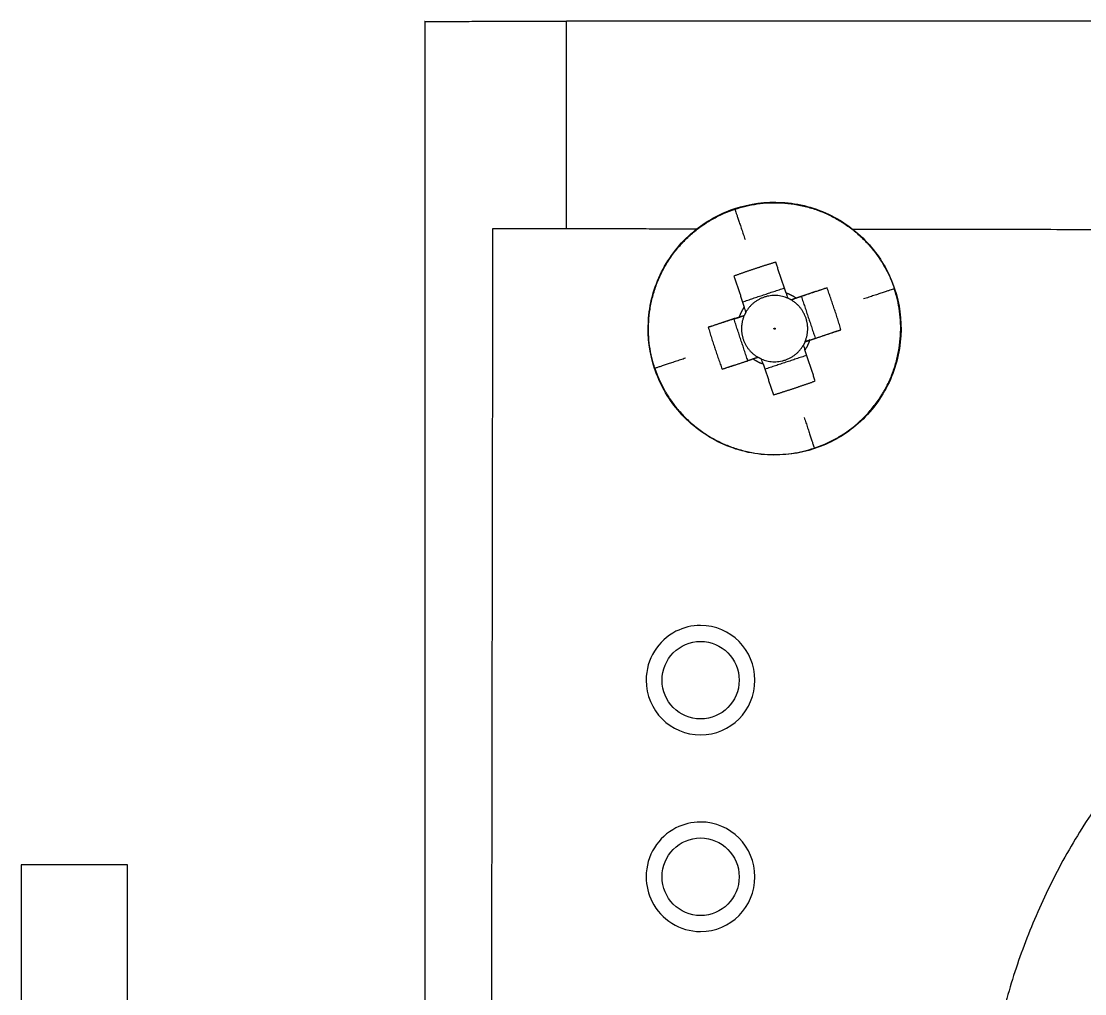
# Model space of a CAD drawing. Header units: millimetres. Extents: x 181 to 381, y 0 to 208.
# Drawn here: x 197.86 to 212.87, y 72.27 to 85.99 of the extents above; entities that cross this region are included whole.
import ezdxf

# ---------------------------------------------------------------- set-up
doc = ezdxf.new("R2010")
doc.units = ezdxf.units.MM
doc.layers.add('Make2D$可见线$曲线', color=7, linetype='Continuous', true_color=0x000000)

msp = doc.modelspace()

# ---------------------------------------------------------------- linework, layer by layer
at = {"layer": 'Make2D$可见线$曲线', "color": 18, "lineweight": -3, "true_color": 0x000000}
for points, weights in [([(203.555, 85.989), (203.555, 85.994), (205.555, 85.994)], [1, 0.707106781187, 1]), ([(206.803, 81.095), (206.244, 82.783), (207.932, 83.342)], [1, 0.707106781186, 1]), ([(207.932, 83.342), (209.619, 83.905), (210.182, 82.218)], [1, 0.707106781187, 1]), ([(207.932, 83.342), (207.945, 83.306), (208.075, 82.914)], [1, 0.816416885674, 1]), ([(208.509, 82.594), (208.36, 82.549), (208.213, 82.5)], [1, 0.999533641525, 1]), ([(208.654, 82.158), (208.581, 82.377), (208.509, 82.594)], [1, 0.999047478807, 0.999999999546]), ([(208.213, 82.5), (208.065, 82.451), (207.919, 82.398)], [1, 0.999533641525, 1]), ([(207.919, 82.398), (207.991, 82.181), (208.064, 81.961)], [1, 0.99904747858, 1]), ([(208.678, 82.086), (208.295, 82.251), (208.087, 81.889)], [1, 0.74642671367, 1]), ([(208.796, 82.087), (208.73, 82.133), (208.654, 82.158)], [1, 0.98858581064, 1]), ([(209.233, 82.232), (209.015, 82.16), (208.796, 82.087)], [1, 0.999047478807, 0.999999999546]), ([(209.053, 79.971), (210.741, 80.53), (210.182, 82.218)], [1, 0.707106781186, 1]), ([(209.429, 81.641), (209.339, 81.939), (209.233, 82.232)], [1, 0.998135001527, 0.999999999111]), ([(210.182, 82.218), (210.144, 82.206), (209.748, 82.075)], [1, 0.816416886144, 1]), ([(208.064, 81.961), (208.018, 81.896), (207.993, 81.82)], [1, 0.98858581064, 1]), ([(208.725, 82.062), (208.702, 82.075), (208.678, 82.086)], [1, 0.998360061828, 1]), ([(208.936, 81.804), (208.88, 81.973), (208.725, 82.062)], [1, 0.934458857754, 1]), ([(207.993, 81.82), (207.773, 81.747), (207.556, 81.675)], [0.999999999546, 0.999047478807, 1]), ([(208.063, 81.841), (207.993, 81.678), (208.049, 81.509)], [1, 0.934458857754, 1]), ([(208.087, 81.889), (208.074, 81.866), (208.063, 81.841)], [1, 0.998360061828, 1]), ([(208.922, 81.471), (208.992, 81.635), (208.936, 81.804)], [1, 0.934458857754, 1]), ([(207.556, 81.675), (207.646, 81.377), (207.752, 81.084)], [0.999999999111, 0.998135001527, 1]), ([(208.992, 81.496), (209.212, 81.569), (209.429, 81.641)], [0.999999999546, 0.999047478807, 1]), ([(208.049, 81.509), (208.105, 81.34), (208.26, 81.251)], [1, 0.934458857754, 1]), ([(208.921, 81.355), (208.967, 81.42), (208.992, 81.496)], [1, 0.98858581064, 1]), ([(208.307, 81.227), (208.69, 81.062), (208.898, 81.423)], [1, 0.74642671367, 1]), ([(208.922, 81.471), (208.911, 81.447), (208.898, 81.423)], [1, 0.998360061828, 1]), ([(209.066, 80.918), (208.994, 81.135), (208.921, 81.355)], [1, 0.99904747858, 1]), ([(207.237, 81.24), (206.841, 81.109), (206.803, 81.095)], [1, 0.816416886144, 1]), ([(207.752, 81.084), (207.97, 81.157), (208.189, 81.23)], [1, 0.999047478807, 0.999999999546]), ([(208.189, 81.23), (208.255, 81.183), (208.331, 81.159)], [1, 0.98858581064, 1]), ([(208.307, 81.227), (208.283, 81.238), (208.26, 81.251)], [1, 0.998360061828, 1]), ([(206.803, 81.095), (207.366, 79.408), (209.053, 79.971)], [1, 0.707106781187, 1]), ([(208.331, 81.159), (208.404, 80.939), (208.476, 80.722)], [1, 0.99904747858, 1]), ([(208.772, 80.816), (208.92, 80.865), (209.066, 80.918)], [1, 0.999533641525, 1]), ([(208.476, 80.722), (208.625, 80.767), (208.772, 80.816)], [1, 0.999533641525, 1]), ([(208.91, 80.402), (209.041, 80.009), (209.053, 79.971)], [1, 0.816416886144, 1]), ([(197.862, 74.088), (197.862, 74.088), (197.862, 73.819)], [1, 0.930347796199, 1]), ([(199.362, 73.819), (199.362, 74.088), (199.362, 74.088)], [1, 0.930347796199, 1])]:
    msp.add_rational_spline(points, weights, degree=2, dxfattribs=at)
for points, degree in [([(235.439, 85.994), (220.497, 85.994), (205.555, 85.994)], 2), ([(203.555, 85.989), (203.555, 69.637), (203.555, 53.284)], 2), ([(205.555, 83.069), (205.555, 84.53), (205.555, 85.99)], 2), ([(204.477, 56.227), (204.498, 69.649), (204.518, 83.07)], 2), ([(204.518, 83.07), (205.958, 83.068), (207.398, 83.066)], 2), ([(209.583, 83.062), (220.467, 83.045), (231.351, 83.028)], 2), ([(208.04, 82.034), (208.335, 82.132), (208.63, 82.23)], 2), ([(208.654, 82.158), (208.662, 82.134), (208.67, 82.111), (208.678, 82.086)], 3), ([(208.87, 82.11), (208.798, 82.086), (208.725, 82.062)], 2), ([(209.233, 82.232), (209.051, 82.171), (208.87, 82.11)], 2), ([(208.87, 82.11), (208.968, 81.815), (209.066, 81.521)], 2), ([(208.039, 82.034), (208.039, 82.034), (208.039, 82.034)], 2), ([(208.087, 81.889), (208.079, 81.914), (208.071, 81.938), (208.064, 81.961)], 3), ([(208.725, 82.062), (208.75, 82.07), (208.773, 82.079), (208.796, 82.087)], 3), ([(207.919, 81.793), (207.737, 81.734), (207.556, 81.675)], 2), ([(207.919, 81.793), (207.991, 81.817), (208.063, 81.841)], 2), ([(208.114, 81.205), (208.016, 81.499), (207.919, 81.793)], 2), ([(207.993, 81.82), (208.016, 81.827), (208.039, 81.834), (208.063, 81.841)], 3), ([(209.066, 81.519), (209.248, 81.58), (209.429, 81.641)], 2), ([(208.922, 81.471), (208.994, 81.495), (209.066, 81.519)], 2), ([(208.992, 81.496), (208.969, 81.488), (208.946, 81.48), (208.922, 81.471)], 3), ([(208.898, 81.423), (208.906, 81.4), (208.914, 81.377), (208.921, 81.355)], 3), ([(207.752, 81.084), (207.934, 81.144), (208.115, 81.203)], 2), ([(208.26, 81.251), (208.187, 81.227), (208.115, 81.203)], 2), ([(208.26, 81.251), (208.235, 81.244), (208.212, 81.236), (208.189, 81.23)], 3), ([(208.331, 81.159), (208.323, 81.181), (208.315, 81.203), (208.307, 81.227)], 3), ([(208.946, 81.279), (208.651, 81.181), (208.356, 81.083)], 2), ([(207.448, 77.468), (207.323, 77.468), (207.205, 77.438), (207.101, 77.385)], 3), ([(199.362, 74.088), (198.612, 74.088), (197.862, 74.088)], 2), ([(197.862, 73.819), (197.862, 71.295), (197.862, 68.77)], 2), ([(199.362, 68.77), (199.362, 71.295), (199.362, 73.819)], 2)]:
    msp.add_open_spline(points, degree=degree, dxfattribs=at)
for points, knots in [([(206.799, 81.094), (206.728, 81.307), (206.698, 81.532), (206.711, 81.757), (206.724, 82), (206.788, 82.238), (206.897, 82.456), (207.006, 82.674), (207.159, 82.867), (207.346, 83.024), (207.518, 83.169), (207.716, 83.279), (207.93, 83.35), (208.143, 83.421), (208.368, 83.451), (208.593, 83.438), (208.836, 83.425), (209.074, 83.361), (209.292, 83.252), (209.51, 83.143), (209.703, 82.99), (209.86, 82.803), (210.005, 82.631), (210.115, 82.433), (210.186, 82.219)], [0, 0, 0, 0, 0.676776, 0.676776, 0.676776, 1.410823, 1.410823, 1.410823, 2.14487, 2.14487, 2.14487, 2.821646, 2.821646, 2.821646, 3.498421, 3.498421, 3.498421, 4.232468, 4.232468, 4.232468, 4.966516, 4.966516, 4.966516, 5.643291, 5.643291, 5.643291, 5.643291]), ([(210.186, 82.219), (210.257, 82.006), (210.287, 81.781), (210.274, 81.557), (210.261, 81.313), (210.197, 81.075), (210.088, 80.857), (209.979, 80.639), (209.826, 80.446), (209.639, 80.289), (209.467, 80.144), (209.269, 80.034), (209.055, 79.963), (208.842, 79.892), (208.617, 79.862), (208.393, 79.875), (208.149, 79.888), (207.911, 79.952), (207.693, 80.061), (207.475, 80.17), (207.282, 80.323), (207.125, 80.51), (206.98, 80.682), (206.87, 80.88), (206.799, 81.094)], [0, 0, 0, 0, 0.676776, 0.676776, 0.676776, 1.410823, 1.410823, 1.410823, 2.14487, 2.14487, 2.14487, 2.821646, 2.821646, 2.821646, 3.498421, 3.498421, 3.498421, 4.232468, 4.232468, 4.232468, 4.966516, 4.966516, 4.966516, 5.643291, 5.643291, 5.643291, 5.643291]), ([(207.101, 77.385), (206.851, 77.258), (206.68, 76.997), (206.68, 76.695), (206.68, 76.269), (207.024, 75.923), (207.448, 75.923), (207.872, 75.923), (208.215, 76.269), (208.215, 76.695), (208.215, 77.122), (207.872, 77.468), (207.448, 77.468)], [0.367387, 0.367387, 0.367387, 0.367387, 1.250011, 1.250011, 1.250011, 2.500022, 2.500022, 2.500022, 3.750033, 3.750033, 3.750033, 5.000044, 5.000044, 5.000044, 5.000044]), ([(207.448, 77.243), (207.147, 77.243), (206.904, 76.998), (206.904, 76.695), (206.904, 76.393), (207.147, 76.148), (207.448, 76.148), (207.748, 76.148), (207.992, 76.393), (207.992, 76.695), (207.992, 76.998), (207.748, 77.243), (207.448, 77.243)], [0, 0, 0, 0, 0.885748, 0.885748, 0.885748, 1.771496, 1.771496, 1.771496, 2.657244, 2.657244, 2.657244, 3.542992, 3.542992, 3.542992, 3.542992]), ([(207.101, 74.611), (206.851, 74.484), (206.68, 74.223), (206.68, 73.921), (206.68, 73.795), (206.71, 73.675), (206.764, 73.57)], [0.367387, 0.367387, 0.367387, 0.367387, 1.250011, 1.250011, 1.250011, 1.621418, 1.621418, 1.621418, 1.621418]), ([(206.764, 73.57), (206.891, 73.32), (207.15, 73.149), (207.448, 73.149), (207.872, 73.149), (208.215, 73.495), (208.215, 73.921), (208.215, 74.348), (207.872, 74.694), (207.448, 74.694), (207.323, 74.694), (207.205, 74.664), (207.101, 74.611)], [-3.378625, -3.378625, -3.378625, -3.378625, -2.500022, -2.500022, -2.500022, -1.250011, -1.250011, -1.250011, 0, 0, 0, 0.367387, 0.367387, 0.367387, 0.367387]), ([(207.448, 74.469), (207.147, 74.469), (206.904, 74.224), (206.904, 73.921), (206.904, 73.619), (207.147, 73.374), (207.448, 73.374), (207.748, 73.374), (207.992, 73.619), (207.992, 73.921), (207.992, 74.224), (207.748, 74.469), (207.448, 74.469)], [0, 0, 0, 0, 0.885748, 0.885748, 0.885748, 1.771496, 1.771496, 1.771496, 2.657244, 2.657244, 2.657244, 3.542992, 3.542992, 3.542992, 3.542992])]:
    msp.add_open_spline(points, degree=3, knots=knots, dxfattribs=at)
for points, weights, knots in [([(208.484, 81.653), (208.482, 81.661), (208.49, 81.664), (208.498, 81.667), (208.501, 81.659)], [1, 0.707106781187, 1, 0.707106781187, 1], [3.125885, 3.125885, 3.125885, 4.704535, 4.704535, 6.283185, 6.283185, 6.283185]), ([(208.501, 81.659), (208.503, 81.651), (208.495, 81.648), (208.487, 81.645), (208.484, 81.653)], [1, 0.707106781187, 1, 0.707106781187, 1], [0, 0, 0, 1.57865, 1.57865, 3.157301, 3.157301, 3.157301]), ([(229.574, 69.727), (229.587, 78.852), (220.518, 78.866), (211.447, 78.88), (211.433, 69.754), (211.433, 69.729), (211.433, 69.705)], [0.999943666982, 0.707134950405, 1, 0.707106781187, 1, 0.998889476048, 0.997787373345], [0.001269, 0.001269, 0.001269, 13.194356, 13.194356, 26.388712, 26.388712, 26.438739, 26.438739, 26.438739])]:
    msp.add_rational_spline(points, weights, degree=2, knots=knots, dxfattribs=at)

doc.saveas('drawing.dxf')
